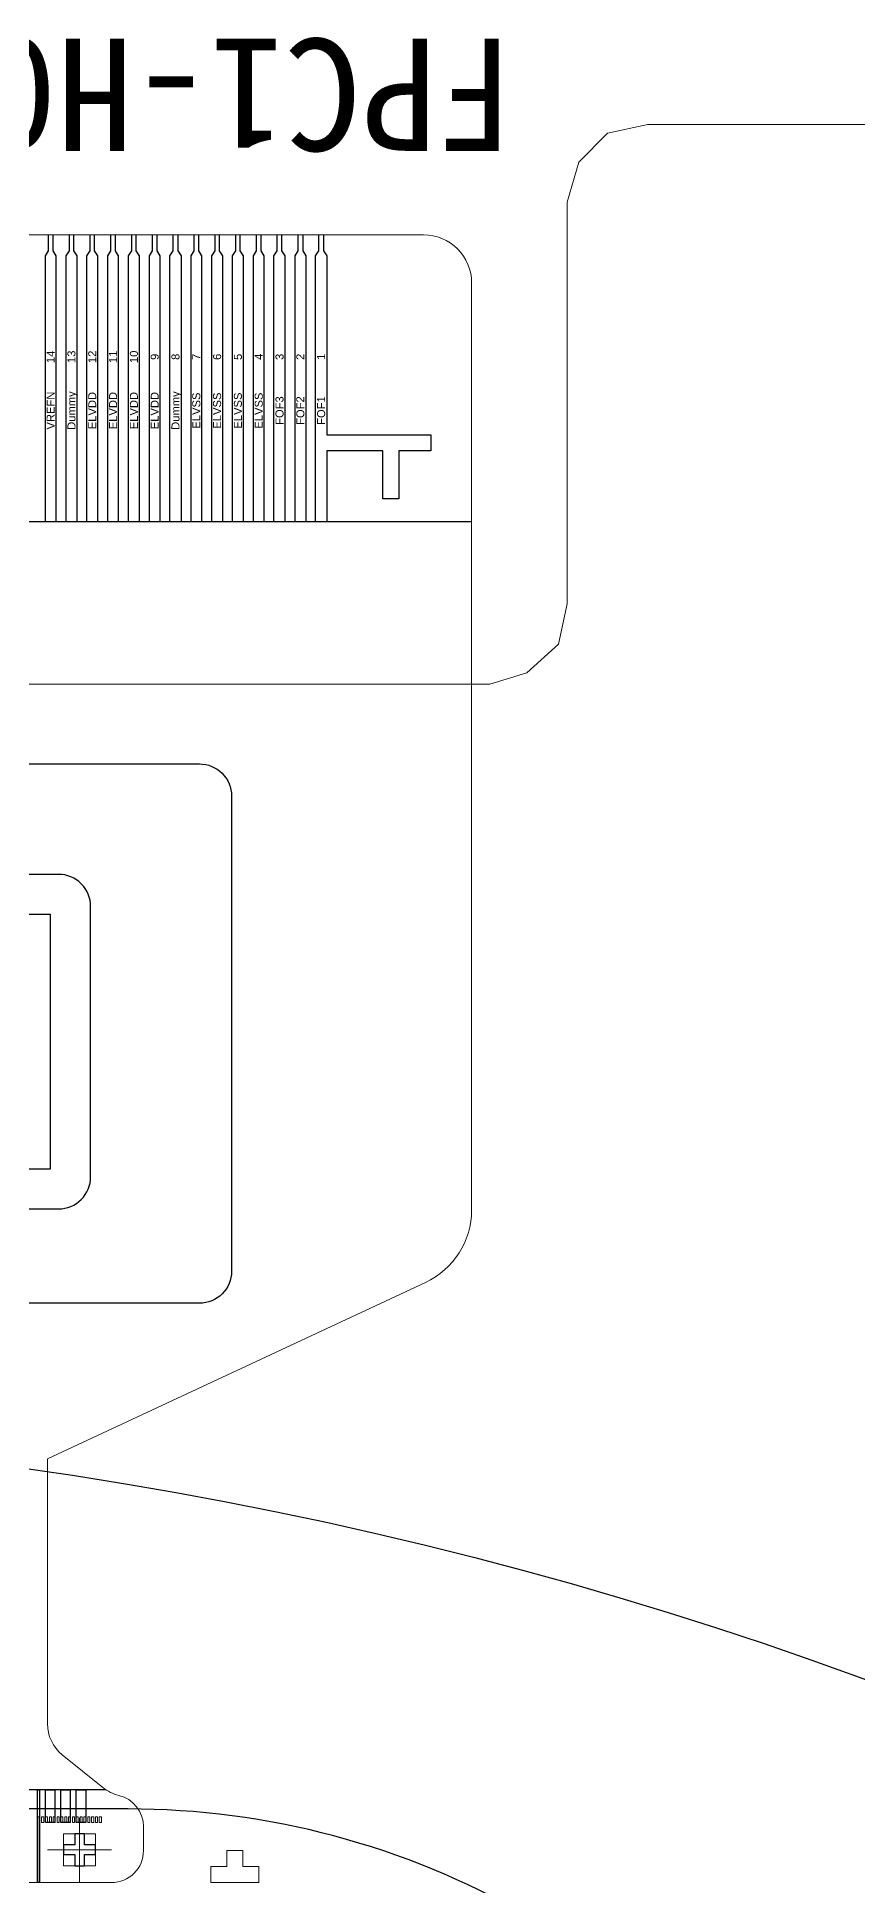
# Model space of a CAD drawing. Header units: inches. Extents: x 1065 to 1380, y -746 to -387.
# Drawn here: x 1139.78 to 1144.9, y -592.16 to -580.61 of the extents above; entities that cross this region are included whole.
import ezdxf
from ezdxf.enums import TextEntityAlignment as Align

# ---------------------------------------------------------------- set-up
doc = ezdxf.new("R2010")
doc.units = ezdxf.units.IN
doc.header["$LTSCALE"] = 0.909449
doc.header["$MEASUREMENT"] = 0
doc.linetypes.add('CENTER', pattern=[0.6, 0.375, -0.075, 0.075, -0.075])
doc.layers.get('0').update_dxf_attribs({"linetype": 'CONTINUOUS'})
for name, color, linetype in [('01 Copper', 3, 'CONTINUOUS'), ('03 Solder resist', 6, 'CONTINUOUS'), ('04 Chip', 20, 'CONTINUOUS'), ('06 Cutline', 4, 'CONTINUOUS'), ('07 Potting', 132, 'CONTINUOUS'), ('09 Center_line', 1, 'CONTINUOUS'), ('13 OL no.', 190, 'CONTINUOUS'), ('14 OL name', 220, 'CONTINUOUS'), ('PDF_Geomertry', 7, 'CONTINUOUS'), ('TopOverlay', 2, 'CONTINUOUS')]:
    doc.layers.add(name, color=color, linetype=linetype)
doc.layers.add('中心线', color=1, linetype='CENTER', lineweight=0)
doc.styles.add('MBC_Arial_Font', font='arial.ttf')
doc.styles.get("Standard").update_dxf_attribs({"font": 'txt', "width": 0.8})

# ---------------------------------------------------------------- blocks, each defined once
blk = doc.blocks.new('GVO3310')
at = {"color": 1}
for p, q in [((3745.225, -497.981), (3758.025, -497.981)), ((3755.74, -505.905), (3747.508, -505.905))]:
    blk.add_line(p, q, dxfattribs=at)
at = {"layer": '01 Copper'}
for points in [[(3755.38, -496.189), (3755.38, -496.289), (3755.36, -496.319), (3755.36, -497.981)], [(3755.43, -497.981), (3755.43, -496.319), (3755.41, -496.289), (3755.41, -496.189)], [(3755.51, -496.189), (3755.51, -496.289), (3755.49, -496.319), (3755.49, -497.981)], [(3755.56, -497.981), (3755.56, -496.319), (3755.54, -496.289), (3755.54, -496.189)], [(3755.64, -496.189), (3755.64, -496.289), (3755.62, -496.319), (3755.62, -497.981)], [(3755.69, -497.981), (3755.69, -496.319), (3755.67, -496.289), (3755.67, -496.189)], [(3755.77, -496.189), (3755.77, -496.289), (3755.75, -496.319), (3755.75, -497.981)], [(3755.82, -497.981), (3755.82, -496.319), (3755.8, -496.289), (3755.8, -496.189)], [(3755.9, -496.189), (3755.9, -496.289), (3755.88, -496.319), (3755.88, -497.981)], [(3755.95, -497.981), (3755.95, -496.319), (3755.93, -496.289), (3755.93, -496.189)], [(3756.03, -496.189), (3756.03, -496.289), (3756.01, -496.319), (3756.01, -497.981)], [(3756.08, -497.981), (3756.08, -496.319), (3756.06, -496.289), (3756.06, -496.189)], [(3756.14, -497.981), (3756.14, -496.319), (3756.16, -496.289), (3756.16, -496.189)], [(3756.19, -496.189), (3756.19, -496.289), (3756.21, -496.319), (3756.21, -497.981)], [(3756.29, -496.189), (3756.29, -496.289), (3756.27, -496.319), (3756.27, -497.981)], [(3756.34, -497.981), (3756.34, -496.319), (3756.32, -496.289), (3756.32, -496.189)], [(3756.42, -496.189), (3756.42, -496.289), (3756.4, -496.319), (3756.4, -497.981)], [(3756.47, -497.981), (3756.47, -496.319), (3756.45, -496.289), (3756.45, -496.189)], [(3756.55, -496.189), (3756.55, -496.289), (3756.53, -496.319), (3756.53, -497.981)], [(3756.6, -497.981), (3756.6, -496.319), (3756.58, -496.289), (3756.58, -496.189)], [(3756.68, -496.189), (3756.68, -496.289), (3756.66, -496.319), (3756.66, -497.981)], [(3756.73, -497.981), (3756.73, -496.319), (3756.71, -496.289), (3756.71, -496.189)], [(3756.79, -497.981), (3756.79, -496.319), (3756.81, -496.289), (3756.81, -496.189)], [(3756.86, -497.981), (3756.86, -496.319), (3756.84, -496.289), (3756.84, -496.189)], [(3756.94, -496.189), (3756.94, -496.289), (3756.92, -496.319), (3756.92, -497.981)], [(3756.97, -496.189), (3756.97, -496.289), (3756.99, -496.319), (3756.99, -497.981)], [(3757.05, -497.981), (3757.05, -496.319), (3757.07, -496.289), (3757.07, -496.189)], [(3757.1, -496.189), (3757.1, -496.289), (3757.12, -496.319), (3757.12, -497.439), (3757.77, -497.439), (3757.77, -497.539), (3757.57, -497.539), (3757.57, -497.839), (3757.47, -497.839), (3757.47, -497.539), (3757.12, -497.539), (3757.12, -497.981)]]:
    blk.add_lwpolyline(points, dxfattribs=at)
for points in [[(3755.314, -506.485), (3755.314, -505.905), (3755.326, -505.905), (3755.326, -506.485)], [(3755.362, -506.11), (3755.362, -505.905), (3755.422, -505.905), (3755.422, -506.11)], [(3755.458, -506.11), (3755.458, -505.905), (3755.518, -505.905), (3755.518, -506.11)], [(3755.554, -506.11), (3755.554, -505.905), (3755.614, -505.905), (3755.614, -506.11)], [(3755.606, -506.18), (3755.546, -506.18), (3755.546, -506.25), (3755.476, -506.25), (3755.476, -506.31), (3755.546, -506.31), (3755.546, -506.38), (3755.606, -506.38), (3755.606, -506.31), (3755.676, -506.31), (3755.676, -506.25), (3755.606, -506.25)]]:
    blk.add_lwpolyline(points, close=True, dxfattribs=at)
at = {"layer": '03 Solder resist'}
blk.add_lwpolyline([(3747.805, -502.275), (3755.445, -502.275, 0.414214), (3755.645, -502.075), (3755.645, -500.385, 0.414214), (3755.445, -500.185), (3747.805, -500.185, 0.414214), (3747.605, -500.385), (3747.605, -502.075, 0.414214)], format="xyb", close=True, dxfattribs=at)
at = {"layer": '04 Chip'}
blk.add_lwpolyline([(3747.855, -502.025), (3755.395, -502.025), (3755.395, -500.435), (3747.855, -500.435)], close=True, dxfattribs=at)
at = {"layer": '06 Cutline', "lineweight": 0}
for points in [[(3757.736, -502.735), (3755.375, -503.836), (3755.375, -505.492, 0.226485), (3755.468, -505.686), (3755.721, -505.891, 0.112553), (3755.821, -505.94, -0.347906), (3755.975, -506.135), (3755.975, -506.285, -0.414214), (3755.775, -506.485), (3747.475, -506.485, -0.414214)], [(3745.525, -496.189), (3757.725, -496.189, -0.414214), (3758.025, -496.489), (3758.025, -502.282, -0.291473), (3757.736, -502.735)]]:
    blk.add_lwpolyline(points, format="xyb", dxfattribs=at)
at = {"layer": '07 Potting'}
blk.add_lwpolyline([(3746.925, -499.495), (3756.325, -499.495, -0.414214), (3756.525, -499.695), (3756.525, -502.665, -0.414214), (3756.325, -502.865), (3746.925, -502.865, -0.414214), (3746.725, -502.665), (3746.725, -499.695, -0.414214)], format="xyb", close=True, dxfattribs=at)
at = {"layer": '09 Center_line', "linetype": 'Continuous', "lineweight": 0, "ltscale": 0.1}
for p, q in [((3755.576, -506.417), (3755.576, -506.142)), ((3755.454, -506.28), (3755.697, -506.28))]:
    blk.add_line(p, q, dxfattribs=at)
at = {"layer": '13 OL no.', "style": 'MBC_Arial_Font'}
for s, p in [('14', (3755.395, -496.951)), ('13', (3755.525, -496.951)), ('12', (3755.655, -496.951)), ('11', (3755.785, -496.951)), ('10', (3755.915, -496.951)), ('9', (3756.045, -496.951)), ('8', (3756.175, -496.951)), ('7', (3756.305, -496.951)), ('6', (3756.435, -496.951)), ('5', (3756.565, -496.951)), ('4', (3756.695, -496.951)), ('3', (3756.825, -496.951)), ('2', (3756.955, -496.951)), ('1', (3757.085, -496.951))]:
    blk.add_text(s, height=0.05, rotation=90, dxfattribs=at).set_placement(p, align=Align.MIDDLE_CENTER)
at = {"layer": '14 OL name', "style": 'MBC_Arial_Font'}
for s, p in [('VREFN', (3755.395, -497.287)), ('Dummy', (3755.525, -497.287)), ('ELVDD', (3755.655, -497.287)), ('ELVDD', (3755.785, -497.287)), ('ELVDD', (3755.915, -497.287)), ('ELVDD', (3756.045, -497.287)), ('Dummy', (3756.175, -497.287)), ('ELVSS', (3756.305, -497.287)), ('ELVSS', (3756.435, -497.287)), ('ELVSS', (3756.565, -497.287)), ('ELVSS', (3756.695, -497.287)), ('FOF3', (3756.825, -497.287)), ('FOF2', (3756.955, -497.287)), ('FOF1', (3757.085, -497.287))]:
    blk.add_text(s, height=0.05, rotation=90, dxfattribs=at).set_placement(p, align=Align.MIDDLE_CENTER)
blk = doc.blocks.new('SDFD')
at = {"color": 4, "ltscale": 0.1}
blk.add_circle((972.645, -665.16), 25.65, dxfattribs=at)

msp = doc.modelspace()

# ---------------------------------------------------------------- linework, layer by layer
at = {"color": 3}
msp.add_lwpolyline([(1145.161, -636.049, 0.618371), (1147.514, -595.026), (1142.834, -592.343, 0.130855), (1140.348, -591.681), (1136.094, -591.681), (1131.841, -591.681, 0.130855), (1129.355, -592.343), (1124.674, -595.026, 0.618371), (1127.028, -636.049), (1130.689, -637.622, 0.101815), (1132.663, -638.029), (1139.526, -638.029, 0.101815), (1141.5, -637.622)], format="xyb", close=True, dxfattribs=at)
at = {"color": 3, "lineweight": 0}
for points in [[(1139.797, -592.141), (1139.784, -592.141), (1139.784, -591.731), (1139.797, -591.731)], [(1139.821, -591.766), (1139.808, -591.766), (1139.808, -591.731), (1139.821, -591.731)], [(1139.845, -591.766), (1139.832, -591.766), (1139.832, -591.731), (1139.845, -591.731)], [(1139.869, -591.766), (1139.856, -591.766), (1139.856, -591.731), (1139.869, -591.731)], [(1139.893, -591.766), (1139.88, -591.766), (1139.88, -591.731), (1139.893, -591.731)], [(1139.917, -591.766), (1139.904, -591.766), (1139.904, -591.731), (1139.917, -591.731)], [(1139.941, -591.766), (1139.928, -591.766), (1139.928, -591.731), (1139.941, -591.731)], [(1139.965, -591.766), (1139.952, -591.766), (1139.952, -591.731), (1139.965, -591.731)], [(1139.989, -591.766), (1139.976, -591.766), (1139.976, -591.731), (1139.989, -591.731)], [(1140.013, -591.766), (1140, -591.766), (1140, -591.731), (1140.013, -591.731)], [(1140.037, -591.766), (1140.024, -591.766), (1140.024, -591.731), (1140.037, -591.731)], [(1140.061, -591.766), (1140.048, -591.766), (1140.048, -591.731), (1140.061, -591.731)], [(1140.085, -591.766), (1140.072, -591.766), (1140.072, -591.731), (1140.085, -591.731)], [(1140.109, -591.766), (1140.096, -591.766), (1140.096, -591.731), (1140.109, -591.731)], [(1140.133, -591.766), (1140.12, -591.766), (1140.12, -591.731), (1140.133, -591.731)], [(1140.157, -591.766), (1140.144, -591.766), (1140.144, -591.731), (1140.157, -591.731)], [(1140.181, -591.766), (1140.168, -591.766), (1140.168, -591.731), (1140.181, -591.731)]]:
    msp.add_lwpolyline(points, close=True, dxfattribs=at)
at = {"linetype": 'Continuous', "lineweight": 0}
for points in [[(1139.945, -591.906), (1140.015, -591.906), (1140.015, -591.836), (1139.945, -591.836)], [(1140.145, -591.906), (1140.075, -591.906), (1140.075, -591.836), (1140.145, -591.836)], [(1139.945, -592.036), (1140.015, -592.036), (1140.015, -591.966), (1139.945, -591.966)], [(1140.145, -592.036), (1140.075, -592.036), (1140.075, -591.966), (1140.145, -591.966)]]:
    msp.add_lwpolyline(points, close=True, dxfattribs=at)
at = {"lineweight": 0}
msp.add_lwpolyline([(1141.065, -592.041), (1141.065, -591.941), (1140.965, -591.941), (1140.965, -592.041), (1140.865, -592.041), (1140.865, -592.141), (1140.965, -592.141), (1141.165, -592.141), (1141.165, -592.041)], close=True, dxfattribs=at)
at = {"layer": 'PDF_Geomertry', "color": 30, "lineweight": 0}
msp.add_lwpolyline([(1129.491, -584.653), (1142.607, -584.653), (1142.84, -584.582), (1143.037, -584.402), (1143.091, -584.151), (1143.091, -581.641), (1143.163, -581.39), (1143.343, -581.21), (1143.594, -581.156), (1149.502, -581.156, 0.247964)], format="xyb", dxfattribs=at)
at = {"layer": '中心线', "lineweight": 0, "ltscale": 10}
for points in [[(1140.045, -592.136), (1140.045, -591.736)], [(1139.845, -591.936), (1140.245, -591.936)]]:
    msp.add_lwpolyline(points, dxfattribs=at)

# ---------------------------------------------------------------- block references
at = {"color": 1}
msp.add_blockref('GVO3310', (-2615.531, -85.656), dxfattribs=at)
msp.add_blockref('SDFD', (163.45, 50.21))

# ---------------------------------------------------------------- texts
at = {"layer": 'TopOverlay'}
msp.add_text('FPC1-H0175Y003AM V1', height=0.7, rotation=180, dxfattribs=at).set_placement((1142.76, -580.62))

doc.saveas('drawing.dxf')
